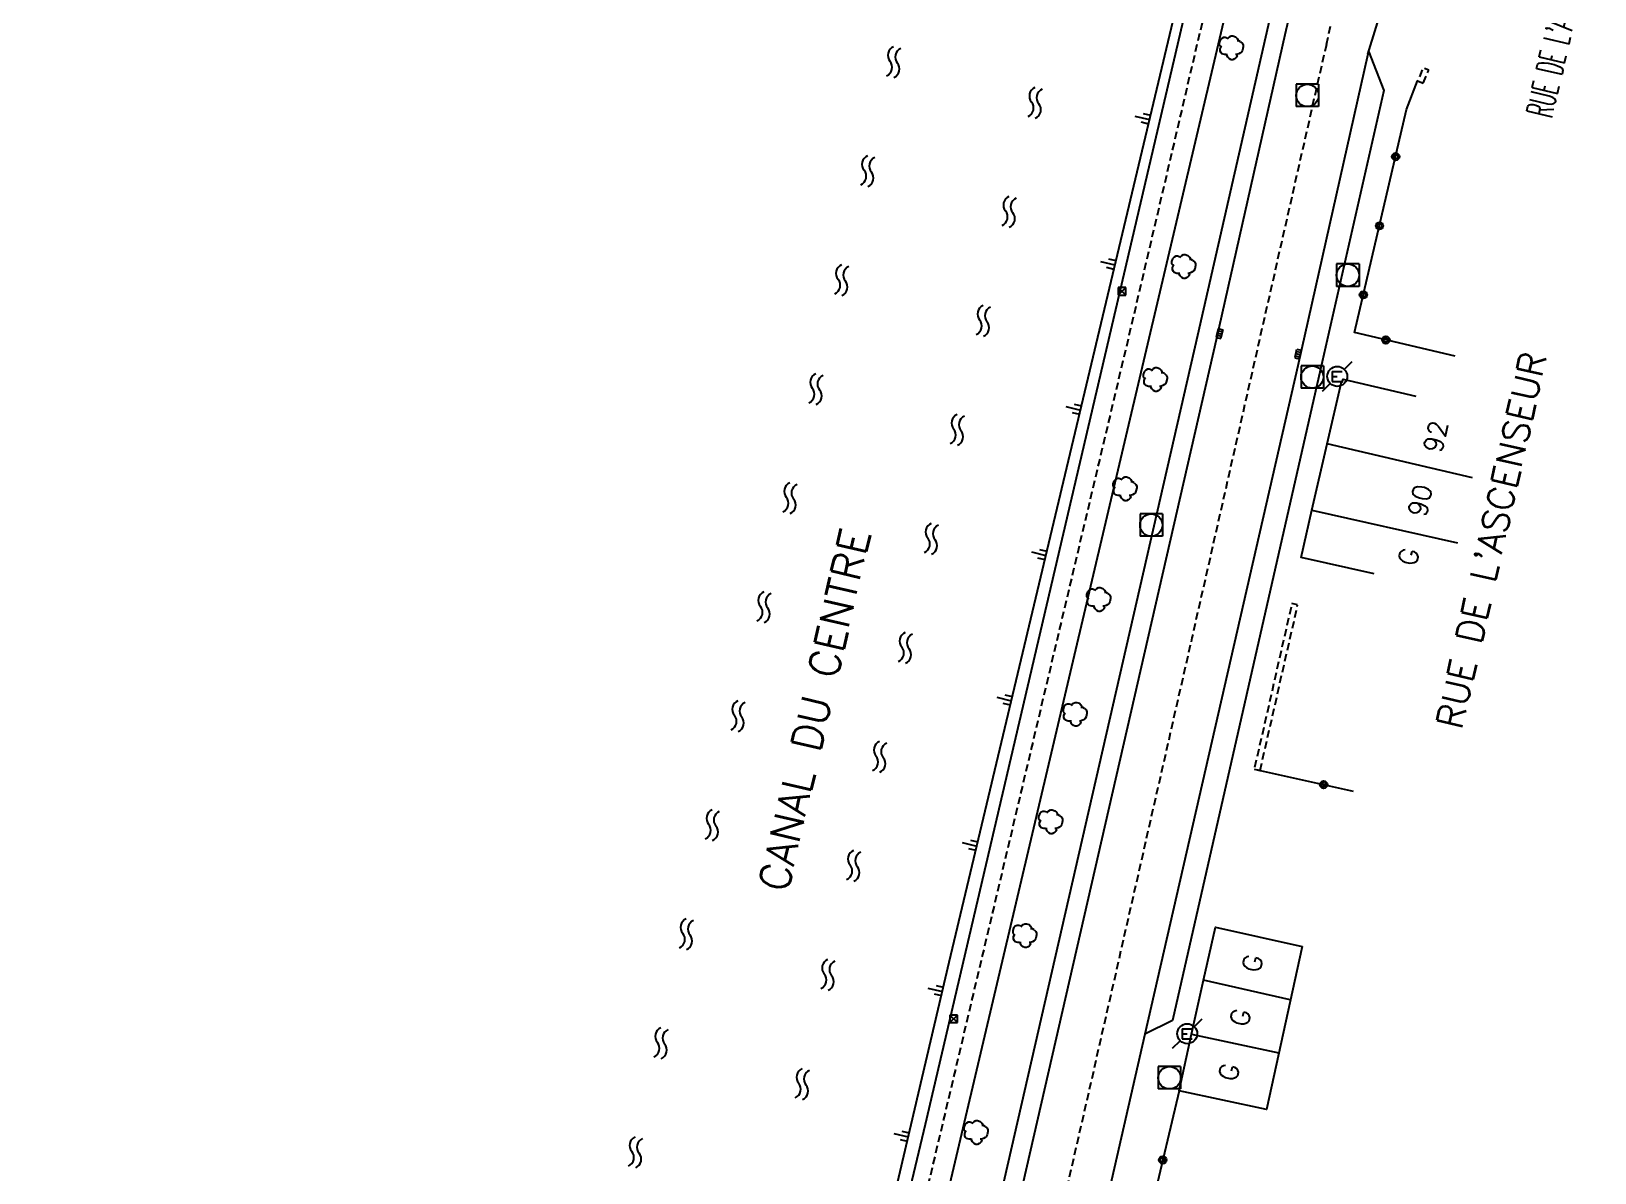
# Model space of a CAD drawing. Header units: millimetres. Extents: x 133000 to 134000, y 129000 to 130000.
# Drawn here: x 133373.5 to 133478.2, y 129795.7 to 129872.1 of the extents above; entities that cross this region are included whole.
import ezdxf
from ezdxf.enums import TextEntityAlignment as Align

# ---------------------------------------------------------------- set-up
doc = ezdxf.new("R2010")
doc.units = ezdxf.units.MM
doc.linetypes.add('DASHED', pattern=[0.75, 0.5, -0.25])
doc.layers.get('0').update_dxf_attribs({"linetype": 'CONTINUOUS'})
for name, color, linetype in [('W0001', 6, 'DASHED'), ('W0008', 7, 'CONTINUOUS'), ('W0100', 7, 'CONTINUOUS'), ('W0112', 1, 'DASHED'), ('W0211', 2, 'CONTINUOUS'), ('W0300', 7, 'CONTINUOUS'), ('W0322', 7, 'CONTINUOUS'), ('W0330', 7, 'CONTINUOUS'), ('W0400', 7, 'CONTINUOUS'), ('W0420', 7, 'CONTINUOUS'), ('W0471', 7, 'CONTINUOUS'), ('W0500', 5, 'DASHED'), ('W0515', 5, 'CONTINUOUS'), ('W0989', 7, 'CONTINUOUS'), ('W0991', 7, 'CONTINUOUS'), ('W1102', 7, 'CONTINUOUS')]:
    doc.layers.add(name, color=color, linetype=linetype)
doc.styles.get("Standard").update_dxf_attribs({"font": 'romans.shx', "width": 0.85})

# ---------------------------------------------------------------- blocks, each defined once
blk = doc.blocks.new('T420')
for p, q in [((0.75, 0.75), (-0.75, 0.75)), ((-0.75, 0.75), (-0.75, -0.75)), ((0.75, 0.75), (0.75, -0.75)), ((0.75, -0.75), (-0.75, -0.75))]:
    blk.add_line(p, q)
blk.add_ellipse((0, 0), major_axis=(-0.53, 0.53), ratio=1, start_param=3.926991, end_param=10.210176)
blk = doc.blocks.new('T400')
for p, q in [((-0.15, 0.3), (0.15, 0.3)), ((-0.15, -0.25), (-0.15, 0.3)), ((-0.15, 0.15), (0.15, 0.15)), ((-0.15, 0), (0.15, 0)), ((0.15, 0.3), (0.15, -0.25)), ((-0.15, -0.15), (0.15, -0.15)), ((-0.15, -0.25), (-0.15, -0.3)), ((-0.15, -0.3), (0.15, -0.3)), ((0.15, -0.3), (0.15, -0.25))]:
    blk.add_line(p, q)
blk = doc.blocks.new('T471')
for p, q in [((-0.333334, 0.333334), (-0.333334, -0.333334)), ((-0.333334, 0.333334), (0.333334, 0.333334)), ((-0.333334, 0), (0, 0)), ((0.500001, 0.500001), (1.000002, 1.000002)), ((-0.500001, -0.500001), (-1.000002, -1.000002)), ((-0.333334, -0.333334), (0.333334, -0.333334))]:
    blk.add_line(p, q)
blk.add_ellipse((0, 0), major_axis=(0.471405, 0.471405), ratio=1, start_param=5.4977871438, end_param=11.780972451)
blk = doc.blocks.new('T300')
for p, q in [((-0.8, 0.51), (-0.86, 0.34)), ((-0.86, 0.34), (-0.86, 0.17)), ((-0.86, 0.17), (-0.74, 0.06)), ((-0.69, 0.63), (-0.8, 0.51)), ((-0.8, -0.06), (-0.74, 0.06)), ((-0.74, 0.06), (-0.69, 0.11)), ((-0.57, 0.69), (-0.69, 0.63)), ((-0.46, 0.69), (-0.57, 0.69)), ((-0.29, 0.63), (-0.46, 0.69)), ((-0.29, 0.63), (-0.17, 0.74)), ((-0.23, 0.57), (-0.29, 0.63)), ((-0.17, 0.74), (-0.06, 0.8)), ((-0.06, 0.8), (0.06, 0.8)), ((0.06, 0.8), (0.23, 0.74)), ((0.23, 0.74), (0.34, 0.63)), ((0.34, 0.63), (0.4, 0.51)), ((0.46, 0.46), (0.34, 0.46)), ((0.4, 0.51), (0.4, 0.46)), ((0.57, 0.4), (0.46, 0.46)), ((0.57, 0.4), (0.69, 0.29)), ((0.69, 0.29), (0.74, 0.17)), ((0.74, 0.06), (0.69, -0.17)), ((0.74, 0.17), (0.74, 0.06)), ((-0.8, -0.17), (-0.8, -0.06)), ((-0.8, -0.23), (-0.8, -0.17)), ((-0.74, -0.34), (-0.8, -0.23)), ((-0.69, -0.4), (-0.74, -0.34)), ((-0.51, -0.46), (-0.69, -0.4)), ((-0.4, -0.46), (-0.51, -0.46)), ((-0.4, -0.46), (-0.34, -0.46)), ((-0.34, -0.46), (-0.34, -0.4)), ((-0.34, -0.51), (-0.34, -0.46)), ((-0.29, -0.63), (-0.34, -0.51)), ((-0.17, -0.74), (-0.29, -0.63)), ((-0.06, -0.8), (-0.17, -0.74)), ((0.06, -0.8), (-0.06, -0.8)), ((0.17, -0.74), (0.06, -0.8)), ((0.23, -0.69), (0.17, -0.74)), ((0.29, -0.46), (0.23, -0.46)), ((0.29, -0.63), (0.23, -0.69)), ((0.46, -0.4), (0.29, -0.46)), ((0.34, -0.51), (0.29, -0.63)), ((0.34, -0.51), (0.34, -0.46)), ((0.57, -0.34), (0.46, -0.4)), ((0.63, -0.29), (0.57, -0.34)), ((0.69, -0.17), (0.63, -0.29))]:
    blk.add_line(p, q)
blk = doc.blocks.new('t330o')
at = {"color": 0, "linetype": 'Continuous'}
for p, q in [((0.25, -0.25), (-0.25, 0.25)), ((-0.25, -0.25), (0.25, 0.25)), ((-0.25, 0.25), (-0.25, -0.25)), ((0.25, 0.25), (-0.25, 0.25)), ((0.25, -0.25), (0.25, 0.25)), ((-0.25, -0.25), (0.25, -0.25)), ((-0.25, -0.25), (-0.25, -0.25))]:
    blk.add_line(p, q, dxfattribs=at)
blk = doc.blocks.new('t211o')
at = {"color": 0, "linetype": 'Continuous'}
for p, q in [((-0.29, 0.5), (-0.29, 0)), ((0, 1), (0, 0)), ((0.29, 0.5), (0.29, 0))]:
    blk.add_line(p, q, dxfattribs=at)
blk = doc.blocks.new('t322o')
at = {"color": 0, "linetype": 'Continuous'}
for radius in [0.25, 0.15]:
    blk.add_circle((0, 0), radius, dxfattribs=at)
blk = doc.blocks.new('t500o')
at = {"color": 0, "linetype": 'Continuous'}
for centre, start, end in [((-0.5, 0.625), 216.8699, 323.1301), ((0.5, -0.125), 36.8699, 143.1301), ((0.5, -0.625), 36.8699, 143.1301), ((-0.5, 0.125), 216.8699, 323.1301)]:
    blk.add_arc(centre, 0.625, start, end, dxfattribs=at)

msp = doc.modelspace()

# ---------------------------------------------------------------- linework, layer by layer
at = {"layer": 'W0001', "flags": 128}
for points in [[(133458.88, 129902.62), (133447.33, 129853.19), (133422.14, 129746.63), (133418.15, 129730.11), (133417.13, 129725.79), (133416.31, 129722.92), (133415.54, 129720.61), (133414.27, 129717.72), (133412.85, 129715), (133411.21, 129712.58), (133409.22, 129709.98), (133407.15, 129707.63), (133405.13, 129705.38), (133403.01, 129703.52), (133400.82, 129701.88), (133398.15, 129700.24), (133395.29, 129698.7), (133392.6, 129697.49), (133389.36, 129696.19), (133384.4, 129694.55), (133375.46, 129691.39), (133374.65, 129691.09)], [(133460.2, 129871.23), (133451.2, 129831.49), (133437, 129769.01), (133427.32, 129726.53), (133425.82, 129720.09), (133424.1, 129714.91), (133421.95, 129710.38), (133419.41, 129706.08), (133416.11, 129701.8), (133412.15, 129698.16), (133405.94, 129693.75), (133399.43, 129689.55), (133384.04, 129680.62), (133381.71, 129679.22)]]:
    msp.add_lwpolyline(points, dxfattribs=at)
at = {"layer": 'W0001'}
msp.add_lwpolyline([(133460.2, 129871.23), (133465.27, 129893.06)], dxfattribs=at)
at = {"layer": 'W0008', "flags": 128}
for points in [[(133460.06, 129901.38), (133435.79, 129798.3), (133428.43, 129767.01), (133418.08, 129724.2, -0.031742), (133417.2, 129721.38, -0.017054), (133415.07, 129716.32, -0.034907), (133413.23, 129712.97, -0.025231), (133410.16, 129708.68, -0.035418), (133406.28, 129704.47, -0.041144), (133402.43, 129701.39, -0.021302), (133400.73, 129700.35, -0.0062), (133394.7, 129697.1, -0.03144), (133390.66, 129695.31, -0.020907), (133384.35, 129693.25), (133376.26, 129690.09), (133375.42, 129689.8)], [(133373.75, 129692.6), (133374.13, 129692.73), (133384.29, 129695.83, 0.016632), (133387.27, 129696.85, 0.007793), (133393.51, 129699.33, 0.027294), (133397.51, 129701.25, 0.030099), (133400.91, 129703.4, 0.038658), (133403.4, 129705.5, 0.019797), (133407.75, 129710.15, 0.019741), (133411.67, 129715.05, 0.045948), (133413.06, 129717.36, 0.027739), (133414.59, 129721.01, 0.026553), (133415.76, 129724.97), (133433.38, 129798.95), (133452.95, 129882.83)], [(133462.97, 129870.57), (133458.29, 129849.72), (133448.05, 129804.96), (133445.53, 129793.93), (133442.53, 129780.7), (133434.21, 129744.12), (133430.72, 129729.01), (133428.53, 129719.29, -0.014402), (133427.74, 129716.21, -0.013298), (133426.7, 129712.93, -0.024226), (133425.9, 129710.92, -0.015626), (133424.41, 129707.92, -0.015993), (133422.82, 129705.16, -0.018488), (133421.27, 129702.87, -0.017023), (133419.65, 129700.8, -0.013692), (133417.47, 129698.34, -0.015567), (133416.48, 129697.35, -0.003633), (133412.06, 129693.25, -0.028494), (133410.22, 129691.75, -0.015336), (133406.57, 129689.27), (133385.14, 129673.98), (133384.92, 129673.82)]]:
    msp.add_lwpolyline(points, format="xyb", dxfattribs=at)
at = {"layer": 'W0008'}
for points in [[(133462.44, 129893.48), (133457.42, 129871.87)], [(133462.97, 129870.57), (133464, 129873.9)]]:
    msp.add_lwpolyline(points, dxfattribs=at)
at = {"layer": 'W0008', "flags": 128}
for points in [[(133457.92, 129879.56), (133451.57, 129851.75), (133438.42, 129794.26)], [(133457.42, 129871.87), (133452.82, 129851.46), (133439.67, 129793.98)], [(133463.03, 129870.78), (133464.05, 129868.13), (133459.8, 129849.49), (133449.9, 129805.88), (133448.05, 129804.96)]]:
    msp.add_lwpolyline(points, dxfattribs=at)
at = {"layer": 'W0100', "flags": 128}
for points in [[(133463.4, 129835.79), (133458.52, 129836.87), (133459.23, 129840.05), (133460.25, 129844.49), (133461.22, 129848.63), (133461.22, 129848.63), (133461.27, 129848.62), (133461.32, 129848.81), (133466.19, 129847.67)], [(133458.59, 129810.83), (133456.19, 129799.92), (133450.34, 129801.17), (133451.18, 129804.97), (133451.98, 129808.59), (133452.78, 129812.14), (133458.59, 129810.83)]]:
    msp.add_lwpolyline(points, dxfattribs=at)
at = {"layer": 'W0112', "flags": 128}
for points in [[(133466.68, 129868.63), (133467.05, 129869.51), (133466.68, 129869.66), (133466.31, 129868.78)], [(133455.77, 129822.63), (133458.28, 129833.7), (133457.89, 129833.79), (133455.38, 129822.72)]]:
    msp.add_lwpolyline(points, close=True, dxfattribs=at)
at = {"layer": 'W0322', "flags": 128}
for points in [[(133465.57, 129866.86), (133466.31, 129868.78)], [(133468.82, 129850.35), (133462.09, 129851.93), (133465.57, 129866.87)], [(133455.38, 129822.72), (133462, 129821.23)], [(133450.34, 129801.17), (133448.59, 129793.73)]]:
    msp.add_lwpolyline(points, dxfattribs=at)
at = {"layer": 'W0515', "flags": 128}
msp.add_lwpolyline([(133373.52, 129692.98), (133383.97, 129696.52, 0.005588), (133387.51, 129697.76, 0.003438), (133393.21, 129699.88, 0.033759), (133396.44, 129701.36, 0.024768), (133400.58, 129703.88, 0.040025), (133403.6, 129706.31, 0.028606), (133407.32, 129710.25, 0.025789), (133410.61, 129714.59, 0.039516), (133412.37, 129717.68, 0.020785), (133414.27, 129722.21, 0.031462), (133415.2, 129725.32), (133434.95, 129809.78), (133449.94, 129872.83)], format="xyb", dxfattribs=at)
at = {"layer": 'W1102', "flags": 128}
for points in [[(133469.99, 129842.22), (133460.25, 129844.49)], [(133459.23, 129840.05), (133468.98, 129837.85)], [(133457.77, 129807.27), (133451.98, 129808.59)], [(133451.18, 129804.97), (133457.01, 129803.72)]]:
    msp.add_lwpolyline(points, dxfattribs=at)

# ---------------------------------------------------------------- block references
at = {"layer": 'W0211'}
for p, rotation in [((133448.36, 129866.2), 76.62940943554423), ((133446.05, 129856.47), 76.62940943561343), ((133443.74, 129846.75), 76.62940943560542), ((133441.43, 129837.02), 76.62940943551229), ((133439.11, 129827.29), 76.62940943550427), ((133436.8, 129817.56), 76.62940943557345), ((133434.5, 129807.83), 76.84049577171477), ((133432.22, 129798.09), 76.84049577172532)]:
    msp.add_blockref('t211o', p, dxfattribs=dict(at, rotation=rotation))
at = {"layer": 'W0300'}
for p in [(133453.89, 129871), (133450.7, 129856.36), (133448.8, 129848.79), (133446.77, 129841.48), (133445.01, 129834.07), (133443.44, 129826.38), (133441.8, 129819.19), (133440.07, 129811.56), (133436.8, 129798.39)]:
    msp.add_blockref('T300', p, dxfattribs=at)
at = {"layer": 'W0322'}
for p, rotation in [((133464.84, 129863.71), 76.8740645681207), ((133463.76, 129859.08), 76.8740645681207), ((133462.68, 129854.46), 76.8740645681207), ((133464.19, 129851.44), 166.7910259753327), ((133460.02, 129821.67), 347.3116986310637), ((133449.25, 129796.55), 256.7390037830076)]:
    msp.add_blockref('t322o', p, dxfattribs=dict(at, rotation=rotation))
at = {"layer": 'W0330'}
for p in [(133446.52, 129854.7), (133435.26, 129805.99)]:
    msp.add_blockref('t330o', p, dxfattribs=at)
at = {"layer": 'W0400'}
for p, rotation in [((133453.06, 129851.87), 346.1680588824295), ((133458.31, 129850.5), 347.1556943630061)]:
    msp.add_blockref('T400', p, dxfattribs=dict(at, rotation=rotation))
at = {"layer": 'W0420'}
for p in [(133458.93, 129867.81), (133461.64, 129855.78), (133459.26, 129848.96), (133448.48, 129839.05), (133449.7, 129802.05)]:
    msp.add_blockref('T420', p, dxfattribs=at)
at = {"layer": 'W0471'}
for p in [(133460.93, 129849), (133450.89, 129805)]:
    msp.add_blockref('T471', p, dxfattribs=at)
at = {"layer": 'W0500'}
for p, rotation in [((133431.24, 129870.04), 76.62940943575057), ((133440.71, 129867.31), 76.62940943568297), ((133429.51, 129862.74), 76.62940943575057), ((133438.97, 129860.02), 76.62940943568297), ((133427.77, 129855.44), 76.62940943575057), ((133437.24, 129852.72), 76.62940943568297), ((133426.04, 129848.15), 76.62940943575057), ((133435.5, 129845.42), 76.62940943568297), ((133424.3, 129840.85), 76.62940943575057), ((133433.77, 129838.13), 76.62940943568297), ((133422.57, 129833.55), 76.62940943575057), ((133432.03, 129830.83), 76.62940943568297), ((133420.83, 129826.26), 76.62940943575057), ((133430.3, 129823.53), 76.62940943568297), ((133419.1, 129818.96), 76.62940943575057), ((133428.57, 129816.24), 76.62940943568297), ((133417.37, 129811.66), 76.84049577157927), ((133426.84, 129808.94), 76.8404957716492), ((133415.67, 129804.36), 76.84049577157927), ((133425.13, 129801.63), 76.8404957716492), ((133413.96, 129797.06), 76.84049577157927)]:
    msp.add_blockref('t500o', p, dxfattribs=dict(at, rotation=rotation))

# ---------------------------------------------------------------- texts
msp.add_text('CANAL DU CENTRE', height=2, rotation=77, dxfattribs=at).set_placement((133425.94, 129826.69), align=Align.MIDDLE)
at = {"layer": 'W0989', "width": 0.5}
msp.add_text("RUE DE L'ASCENCEUR", height=1.75, rotation=77, dxfattribs=at).set_placement((133475.88, 129872.71), align=Align.MIDDLE)
at = {"layer": 'W0989'}
msp.add_text("RUE DE L'ASCENSEUR", height=1.75, rotation=77.1928, dxfattribs=at).set_placement((133471.25, 129838.04), align=Align.MIDDLE)
at = {"layer": 'W0991'}
for s, rotation, p in [('92', 77.1609, (133467.52, 129844.98)), ('90', 77.1609, (133466.48, 129840.69)), ('G', 77.1609, (133465.7, 129836.93)), ('G', 77.5196, (133455.25, 129809.71)), ('G', 77.5196, (133454.44, 129806.08)), ('G', 77.5196, (133453.68, 129802.42))]:
    msp.add_text(s, height=1.25, rotation=rotation, dxfattribs=at).set_placement(p, align=Align.MIDDLE)

doc.saveas('drawing.dxf')
